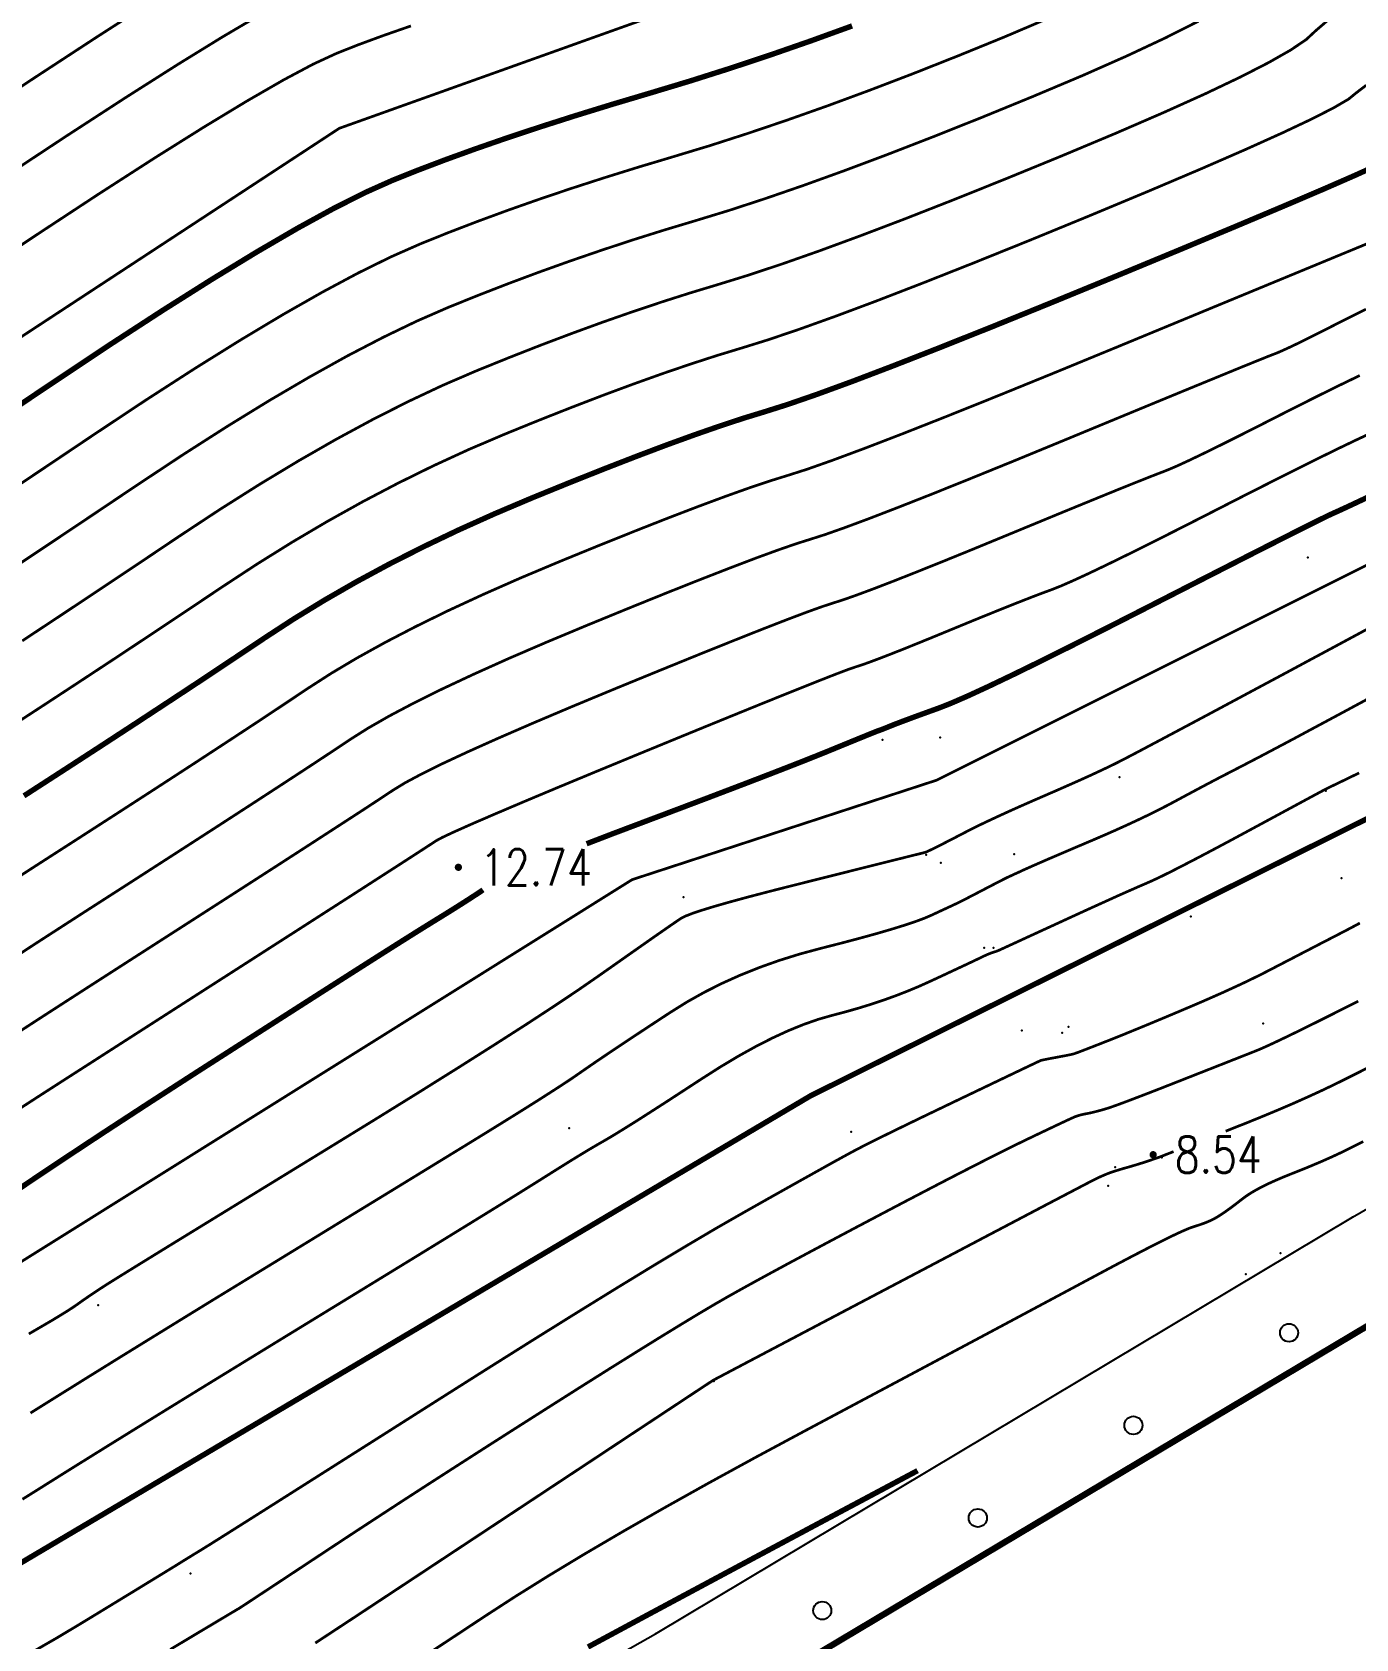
# Model space of a CAD drawing. Extents: x 953 to 1488, y 1110 to 1509.
# Drawn here: x 1028.05 to 1064.6, y 1155.34 to 1199.71 of the extents above; entities that cross this region are included whole.
import ezdxf
from ezdxf.enums import TextEntityAlignment as Align

# ---------------------------------------------------------------- set-up
doc = ezdxf.new("R2010")
doc.units = 0
doc.header["$LTSCALE"] = 0.5
doc.header["$PDSIZE"] = 0.2
doc.layers.get('0').update_dxf_attribs({"linetype": 'CONTINUOUS'})
for name, color, linetype in [('DGX', 2, 'CONTINUOUS'), ('DLSS', 4, 'CONTINUOUS'), ('GCD', 1, 'CONTINUOUS'), ('ZBTZ', 3, 'CONTINUOUS'), ('ZDH', 1, 'CONTINUOUS')]:
    doc.layers.add(name, color=color, linetype=linetype)
doc.styles.add('HZ', font='rs.shx', dxfattribs={"width": 0.8, "bigfont": 'hztxt.shx'})
doc.linetypes.add('1161', pattern='A,0,[149,AAA.SHX,S=0.15,R=0,X=0,Y=0],-1.6', length=1.6)

# ---------------------------------------------------------------- blocks, each defined once
blk = doc.blocks.new('GC200')
at = {"linetype": 'Continuous', "const_width": 0.2, "flags": 128}
blk.add_lwpolyline([(-0.1, 0, 1), (0.1, 0, 1)], format="xyb", close=True, dxfattribs=at)
blk = doc.blocks.new('gc170')
at = {"linetype": 'Continuous'}
blk.add_circle((0, 0), 0.5, dxfattribs=at)

msp = doc.modelspace()

# ---------------------------------------------------------------- linework, layer by layer
at = {"layer": 'DGX', "color": 3, "linetype": 'Continuous', "const_width": 0.15, "flags": 128}
for points, elevation in [([(1179.303, 1282.966), (1174.308, 1266.505), (1174.668, 1251.566), (1173.267, 1237.42), (1166.784, 1217.665), (1159.312, 1210.93), (1129.485, 1204.976), (1074.924, 1182.976), (1049.55, 1170.339), (1012.154, 1148.215), (998.728, 1143.09), (990.538, 1146.604), (984.707, 1151.62), (979.338, 1163.371), (975.102, 1177.82)], 10), ([(1050.694, 1199.884), (1049.564, 1199.474), (1048.442, 1199.084), (1047.328, 1198.714), (1046.222, 1198.363), (1045.124, 1198.032), (1044.056, 1197.714), (1043.038, 1197.4), (1042.071, 1197.091), (1041.155, 1196.787), (1040.29, 1196.487), (1039.475, 1196.192), (1038.711, 1195.902), (1037.998, 1195.617), (1037.249, 1195.282), (1036.377, 1194.842), (1035.383, 1194.297), (1034.267, 1193.647), (1033.028, 1192.892), (1031.666, 1192.032), (1030.182, 1191.068), (1028.576, 1189.998), (1026.978, 1188.924)], 17.5), ([(1027.829, 1178.621), (1028.915, 1179.323), (1029.956, 1179.999), (1030.952, 1180.649), (1031.902, 1181.273), (1032.808, 1181.87), (1033.667, 1182.442), (1034.482, 1182.988), (1035.29, 1183.514), (1036.131, 1184.028), (1037.004, 1184.53), (1037.91, 1185.019), (1038.848, 1185.495), (1039.818, 1185.959), (1040.821, 1186.41), (1041.856, 1186.849), (1042.876, 1187.264), (1043.835, 1187.646), (1044.731, 1187.994), (1045.565, 1188.309), (1046.337, 1188.589), (1047.047, 1188.836), (1047.695, 1189.05), (1048.281, 1189.229), (1048.919, 1189.431), (1049.723, 1189.709), (1050.693, 1190.064), (1051.829, 1190.497), (1053.131, 1191.006), (1054.599, 1191.592), (1056.234, 1192.256), (1058.034, 1192.996), (1059.802, 1193.729), (1061.34, 1194.372), (1062.647, 1194.923), (1063.724, 1195.383), (1064.57, 1195.753), (1065.186, 1196.031)], 15), ([(1064.989, 1186.895), (1064.601, 1186.712), (1064.299, 1186.571), (1064.085, 1186.473), (1063.957, 1186.416), (1063.804, 1186.344), (1063.515, 1186.202), (1063.089, 1185.989), (1062.527, 1185.705), (1061.829, 1185.351), (1060.994, 1184.925), (1060.023, 1184.429), (1058.915, 1183.862), (1057.795, 1183.291), (1056.788, 1182.783), (1055.895, 1182.337), (1055.113, 1181.955), (1054.445, 1181.636), (1053.89, 1181.38), (1053.447, 1181.187), (1053.117, 1181.056), (1052.857, 1180.962), (1052.623, 1180.877), (1052.414, 1180.801), (1052.232, 1180.733), (1052.076, 1180.675), (1051.945, 1180.625), (1051.841, 1180.585), (1051.763, 1180.553), (1051.7, 1180.528), (1051.644, 1180.505), (1051.594, 1180.485), (1051.551, 1180.468), (1051.513, 1180.453), (1051.482, 1180.442), (1051.457, 1180.433), (1051.438, 1180.427), (1051.402, 1180.414), (1051.328, 1180.385), (1051.215, 1180.34), (1051.063, 1180.278), (1050.873, 1180.201), (1050.644, 1180.107), (1050.375, 1179.997), (1050.068, 1179.871), (1049.703, 1179.723), (1049.259, 1179.547), (1048.737, 1179.343), (1048.137, 1179.111), (1047.458, 1178.851), (1046.701, 1178.563), (1045.866, 1178.247), (1044.953, 1177.903), (1044.052, 1177.563), (1043.364, 1177.298)], 12.5), ([(1040.503, 1176.024), (1040.388, 1175.946), (1040.222, 1175.837), (1040.038, 1175.718), (1039.835, 1175.589), (1039.614, 1175.45), (1039.374, 1175.301), (1039.116, 1175.142), (1038.779, 1174.933), (1038.306, 1174.636), (1037.696, 1174.25), (1036.948, 1173.774), (1036.064, 1173.21), (1035.042, 1172.556), (1033.883, 1171.814), (1032.587, 1170.983), (1031.255, 1170.123), (1029.988, 1169.296), (1028.786, 1168.502), (1027.649, 1167.74)], 12.5)]:
    msp.add_lwpolyline(points, dxfattribs=dict(at, elevation=elevation))
at = {"layer": 'DGX', "linetype": 'Continuous', "const_width": 0.075, "flags": 128}
for points, elevation in [([(1006.173, 1262.6), (1017.747, 1272.329), (1031.623, 1278.323), (1058.063, 1275.135), (1068.371, 1272.68), (1076.951, 1262.439), (1095.592, 1248.1), (1092.349, 1235.453), (1087.995, 1226.038), (1083.075, 1220.756), (1063.737, 1210.084), (1055.226, 1203.74), (1036.535, 1197.056), (1014.874, 1182.849), (1008.465, 1181.412), (1001.99, 1178.111)], 18), ([(1114.363, 1206.512), (1073.715, 1189.397), (1053.031, 1179.055), (1044.621, 1176.307), (1009.726, 1154.478), (1001.882, 1151.282), (995.815, 1149.911), (993.786, 1151.09), (987.993, 1157.559), (982.916, 1169.098), (972.516, 1221.217), (972.52, 1234.047), (968.363, 1237.881), (968.605, 1239.401)], 12), ([(1031.352, 1200.549), (1029.846, 1199.581), (1028.094, 1198.435), (1026.095, 1197.11)], 19.5), ([(1038.514, 1199.884), (1037.731, 1199.611), (1037.045, 1199.358), (1036.455, 1199.124), (1035.82, 1198.831), (1035.001, 1198.395), (1033.998, 1197.817), (1032.81, 1197.098), (1031.437, 1196.237), (1029.88, 1195.234), (1028.139, 1194.089), (1026.213, 1192.802)], 18.5), ([(1056.153, 1200.113), (1054.913, 1199.585), (1053.63, 1199.062), (1052.386, 1198.569), (1051.181, 1198.108), (1050.017, 1197.678), (1048.892, 1197.28), (1047.807, 1196.913), (1046.761, 1196.576), (1045.755, 1196.272), (1044.784, 1195.981), (1043.84, 1195.687), (1042.925, 1195.391), (1042.037, 1195.091), (1041.178, 1194.789), (1040.347, 1194.483), (1039.544, 1194.175), (1038.77, 1193.863), (1037.963, 1193.507), (1037.065, 1193.065), (1036.076, 1192.536), (1034.995, 1191.921), (1033.823, 1191.219), (1032.559, 1190.431), (1031.204, 1189.557), (1029.757, 1188.596), (1028.316, 1187.628), (1026.977, 1186.732)], 17), ([(1034.313, 1200.171), (1033.305, 1199.577), (1032.081, 1198.823), (1030.642, 1197.909), (1028.987, 1196.834), (1027.117, 1195.599)], 19), ([(1060.257, 1200.015), (1059.347, 1199.555), (1058.283, 1199.056), (1057.065, 1198.517), (1055.693, 1197.938), (1054.281, 1197.36), (1052.939, 1196.825), (1051.669, 1196.333), (1050.47, 1195.883), (1049.342, 1195.476), (1048.286, 1195.112), (1047.301, 1194.79), (1046.387, 1194.511), (1045.511, 1194.248), (1044.642, 1193.975), (1043.778, 1193.69), (1042.919, 1193.395), (1042.066, 1193.09), (1041.219, 1192.774), (1040.377, 1192.447), (1039.541, 1192.11), (1038.678, 1191.733), (1037.754, 1191.288), (1036.769, 1190.776), (1035.724, 1190.195), (1034.618, 1189.547), (1033.452, 1188.831), (1032.225, 1188.046), (1030.938, 1187.194), (1029.654, 1186.332), (1028.435, 1185.516), (1027.282, 1184.748)], 16.5), ([(1063.812, 1200.025), (1063.483, 1199.741), (1063.234, 1199.509), (1062.807, 1199.22), (1062.199, 1198.874), (1061.413, 1198.471), (1060.447, 1198.011), (1059.302, 1197.495), (1057.977, 1196.921), (1056.474, 1196.291), (1054.932, 1195.659), (1053.492, 1195.081), (1052.156, 1194.557), (1050.923, 1194.088), (1049.792, 1193.672), (1048.765, 1193.311), (1047.84, 1193.004), (1047.018, 1192.75), (1046.239, 1192.515), (1045.444, 1192.262), (1044.631, 1191.99), (1043.801, 1191.7), (1042.954, 1191.391), (1042.091, 1191.065), (1041.21, 1190.719), (1040.313, 1190.356), (1039.392, 1189.959), (1038.442, 1189.512), (1037.462, 1189.016), (1036.452, 1188.47), (1035.414, 1187.875), (1034.345, 1187.23), (1033.247, 1186.536), (1032.119, 1185.792), (1030.992, 1185.035), (1029.892, 1184.301), (1028.822, 1183.59), (1027.781, 1182.901)], 16), ([(1027.35, 1180.458), (1028.362, 1181.117), (1029.366, 1181.775), (1030.362, 1182.431), (1031.35, 1183.086), (1032.33, 1183.739), (1033.301, 1184.39), (1034.269, 1185.025), (1035.238, 1185.629), (1036.209, 1186.202), (1037.181, 1186.744), (1038.155, 1187.255), (1039.13, 1187.735), (1040.106, 1188.184), (1041.084, 1188.602), (1042.043, 1188.992), (1042.963, 1189.355), (1043.843, 1189.693), (1044.683, 1190.004), (1045.484, 1190.29), (1046.245, 1190.549), (1046.967, 1190.783), (1047.649, 1190.99), (1048.379, 1191.217), (1049.244, 1191.51), (1050.242, 1191.868), (1051.376, 1192.292), (1052.643, 1192.782), (1054.046, 1193.337), (1055.583, 1193.957), (1057.254, 1194.643), (1058.89, 1195.325), (1060.321, 1195.933), (1061.547, 1196.467), (1062.568, 1196.927), (1063.385, 1197.313), (1063.996, 1197.625), (1064.403, 1197.863), (1064.604, 1198.028), (1064.889, 1198.246)], 15.5), ([(1026.867, 1175.855), (1028.094, 1176.65), (1029.328, 1177.444), (1030.48, 1178.187), (1031.55, 1178.88), (1032.537, 1179.522), (1033.442, 1180.114), (1034.265, 1180.655), (1035.005, 1181.146), (1035.663, 1181.586), (1036.312, 1182.004), (1037.024, 1182.428), (1037.799, 1182.857), (1038.638, 1183.293), (1039.54, 1183.735), (1040.506, 1184.182), (1041.535, 1184.636), (1042.627, 1185.095), (1043.709, 1185.537), (1044.706, 1185.937), (1045.619, 1186.296), (1046.447, 1186.613), (1047.19, 1186.889), (1047.849, 1187.124), (1048.423, 1187.317), (1048.912, 1187.469), (1049.446, 1187.639), (1050.152, 1187.888), (1051.032, 1188.215), (1052.085, 1188.62), (1053.31, 1189.103), (1054.709, 1189.665), (1056.281, 1190.305), (1058.026, 1191.023), (1059.744, 1191.733), (1061.236, 1192.35), (1062.502, 1192.873), (1063.541, 1193.302), (1064.354, 1193.638), (1064.941, 1193.88)], 14.5), ([(1064.882, 1192.06), (1064.509, 1191.876), (1064.143, 1191.691), (1063.798, 1191.515), (1063.488, 1191.358), (1063.212, 1191.221), (1062.972, 1191.103), (1062.766, 1191.005), (1062.594, 1190.926), (1062.458, 1190.866), (1062.357, 1190.826), (1062.191, 1190.762), (1061.862, 1190.629), (1061.369, 1190.429), (1060.714, 1190.16), (1059.895, 1189.824), (1058.913, 1189.419), (1057.768, 1188.946), (1056.46, 1188.405), (1055.136, 1187.86), (1053.943, 1187.375), (1052.881, 1186.948), (1051.951, 1186.582), (1051.152, 1186.274), (1050.485, 1186.026), (1049.948, 1185.837), (1049.544, 1185.708), (1049.151, 1185.584), (1048.651, 1185.411), (1048.043, 1185.189), (1047.329, 1184.917), (1046.507, 1184.597), (1045.578, 1184.228), (1044.542, 1183.809), (1043.399, 1183.341), (1042.249, 1182.861), (1041.194, 1182.406), (1040.233, 1181.974), (1039.367, 1181.568), (1038.595, 1181.185), (1037.917, 1180.827), (1037.334, 1180.493), (1036.845, 1180.184), (1036.343, 1179.849), (1035.723, 1179.44), (1034.982, 1178.955), (1034.123, 1178.396), (1033.144, 1177.761), (1032.046, 1177.052), (1030.828, 1176.267), (1029.491, 1175.408), (1028.163, 1174.55), (1026.971, 1173.771)], 14), ([(1064.712, 1190.23), (1064.176, 1189.971), (1063.612, 1189.693), (1063.02, 1189.396), (1062.4, 1189.081), (1061.797, 1188.773), (1061.255, 1188.5), (1060.773, 1188.26), (1060.352, 1188.054), (1059.992, 1187.882), (1059.693, 1187.744), (1059.454, 1187.64), (1059.277, 1187.57), (1059.08, 1187.495), (1058.782, 1187.378), (1058.384, 1187.219), (1057.887, 1187.018), (1057.289, 1186.774), (1056.591, 1186.488), (1055.793, 1186.159), (1054.894, 1185.788), (1053.991, 1185.416), (1053.177, 1185.085), (1052.452, 1184.794), (1051.818, 1184.544), (1051.273, 1184.334), (1050.817, 1184.165), (1050.451, 1184.036), (1050.175, 1183.948), (1049.878, 1183.851), (1049.452, 1183.698), (1048.896, 1183.488), (1048.211, 1183.222), (1047.395, 1182.898), (1046.45, 1182.518), (1045.375, 1182.081), (1044.171, 1181.588), (1042.964, 1181.087), (1041.882, 1180.629), (1040.926, 1180.214), (1040.095, 1179.842), (1039.39, 1179.513), (1038.81, 1179.226), (1038.355, 1178.983), (1038.026, 1178.782), (1037.681, 1178.553), (1037.18, 1178.224), (1036.522, 1177.797), (1035.708, 1177.269), (1034.738, 1176.642), (1033.611, 1175.916), (1032.328, 1175.091), (1030.888, 1174.166), (1029.458, 1173.246), (1028.204, 1172.436), (1027.127, 1171.735)], 13.5), ([(1064.979, 1188.62), (1064.608, 1188.447), (1064.155, 1188.23), (1063.62, 1187.968), (1063.002, 1187.661), (1062.303, 1187.309), (1061.521, 1186.913), (1060.657, 1186.471), (1059.796, 1186.032), (1059.021, 1185.641), (1058.334, 1185.299), (1057.733, 1185.005), (1057.219, 1184.759), (1056.791, 1184.562), (1056.451, 1184.413), (1056.197, 1184.313), (1055.968, 1184.229), (1055.702, 1184.128), (1055.399, 1184.01), (1055.059, 1183.876), (1054.682, 1183.724), (1054.268, 1183.557), (1053.817, 1183.372), (1053.329, 1183.171), (1052.846, 1182.972), (1052.411, 1182.795), (1052.023, 1182.639), (1051.684, 1182.506), (1051.393, 1182.394), (1051.149, 1182.303), (1050.954, 1182.234), (1050.806, 1182.187), (1050.606, 1182.119), (1050.254, 1181.986), (1049.75, 1181.788), (1049.093, 1181.526), (1048.284, 1181.2), (1047.322, 1180.809), (1046.208, 1180.354), (1044.942, 1179.834), (1043.678, 1179.313), (1042.57, 1178.853), (1041.619, 1178.454), (1040.824, 1178.116), (1040.185, 1177.84), (1039.703, 1177.625), (1039.377, 1177.472), (1039.207, 1177.38), (1039.068, 1177.288), (1038.833, 1177.135), (1038.503, 1176.921), (1038.076, 1176.645), (1037.554, 1176.309), (1036.937, 1175.911), (1036.224, 1175.453), (1035.415, 1174.933), (1034.564, 1174.387), (1033.725, 1173.848), (1032.897, 1173.317), (1032.081, 1172.793), (1031.277, 1172.277), (1030.484, 1171.768), (1029.703, 1171.266), (1028.933, 1170.772), (1028.2, 1170.3), (1027.528, 1169.864)], 13), ([(1027.964, 1163.762), (1028.204, 1163.902), (1028.401, 1164.017), (1028.583, 1164.123), (1028.747, 1164.222), (1028.896, 1164.313), (1029.028, 1164.395), (1029.144, 1164.47), (1029.244, 1164.537), (1029.328, 1164.596), (1029.406, 1164.652), (1029.49, 1164.711), (1029.58, 1164.773), (1029.675, 1164.838), (1029.777, 1164.906), (1029.884, 1164.977), (1029.997, 1165.051), (1030.116, 1165.128), (1030.317, 1165.254), (1030.676, 1165.477), (1031.193, 1165.796), (1031.868, 1166.212), (1032.702, 1166.724), (1033.694, 1167.333), (1034.843, 1168.038), (1036.151, 1168.84), (1037.482, 1169.658), (1038.702, 1170.414), (1039.809, 1171.107), (1040.805, 1171.738), (1041.69, 1172.305), (1042.462, 1172.81), (1043.123, 1173.252), (1043.672, 1173.632), (1044.14, 1173.961), (1044.556, 1174.254), (1044.921, 1174.51), (1045.234, 1174.73), (1045.496, 1174.912), (1045.706, 1175.058), (1045.866, 1175.167), (1045.973, 1175.239), (1046.092, 1175.3), (1046.286, 1175.375), (1046.554, 1175.465), (1046.896, 1175.57), (1047.313, 1175.689), (1047.805, 1175.823), (1048.371, 1175.971), (1049.011, 1176.134), (1049.654, 1176.295), (1050.227, 1176.439), (1050.732, 1176.566), (1051.167, 1176.675), (1051.533, 1176.767), (1051.829, 1176.841), (1052.057, 1176.897), (1052.215, 1176.937), (1052.331, 1176.966), (1052.432, 1176.991), (1052.519, 1177.012), (1052.59, 1177.03), (1052.647, 1177.044), (1052.688, 1177.055), (1052.715, 1177.062), (1052.727, 1177.065), (1052.734, 1177.068), (1052.747, 1177.073), (1052.766, 1177.082), (1052.79, 1177.093), (1052.82, 1177.107), (1052.856, 1177.124), (1052.897, 1177.144), (1052.944, 1177.167), (1053.002, 1177.196), (1053.075, 1177.232), (1053.165, 1177.277), (1053.269, 1177.331), (1053.39, 1177.393), (1053.526, 1177.463), (1053.678, 1177.542), (1053.846, 1177.629), (1054.034, 1177.725), (1054.245, 1177.829), (1054.481, 1177.941), (1054.741, 1178.062), (1055.024, 1178.192), (1055.332, 1178.33), (1055.664, 1178.476), (1056.02, 1178.631), (1056.375, 1178.785), (1056.703, 1178.93), (1057.005, 1179.064), (1057.281, 1179.189), (1057.53, 1179.305), (1057.753, 1179.41), (1057.95, 1179.506), (1058.12, 1179.592), (1058.307, 1179.689), (1058.557, 1179.82), (1058.868, 1179.985), (1059.241, 1180.183), (1059.675, 1180.414), (1060.171, 1180.678), (1060.729, 1180.976), (1061.348, 1181.308), (1061.999, 1181.657), (1062.653, 1182.007), (1063.308, 1182.36), (1063.966, 1182.713), (1064.627, 1183.069), (1065.289, 1183.426)], 11.5), ([(1064.981, 1181.323), (1064.58, 1181.107), (1064.202, 1180.903), (1063.846, 1180.712), (1063.512, 1180.533), (1063.201, 1180.366), (1062.909, 1180.209), (1062.631, 1180.061), (1062.368, 1179.922), (1062.119, 1179.79), (1061.885, 1179.667), (1061.666, 1179.553), (1061.461, 1179.446), (1061.271, 1179.348), (1061.085, 1179.252), (1060.893, 1179.153), (1060.695, 1179.049), (1060.49, 1178.941), (1060.279, 1178.829), (1060.062, 1178.713), (1059.839, 1178.594), (1059.61, 1178.47), (1059.37, 1178.343), (1059.114, 1178.213), (1058.844, 1178.079), (1058.559, 1177.943), (1058.259, 1177.804), (1057.944, 1177.662), (1057.614, 1177.517), (1057.269, 1177.369), (1056.932, 1177.226), (1056.626, 1177.096), (1056.351, 1176.978), (1056.108, 1176.874), (1055.896, 1176.781), (1055.714, 1176.702), (1055.564, 1176.635), (1055.445, 1176.582), (1055.348, 1176.537), (1055.262, 1176.497), (1055.188, 1176.464), (1055.126, 1176.435), (1055.076, 1176.412), (1055.038, 1176.395), (1055.011, 1176.383), (1054.996, 1176.376), (1054.978, 1176.368), (1054.941, 1176.349), (1054.885, 1176.321), (1054.811, 1176.283), (1054.717, 1176.235), (1054.606, 1176.177), (1054.475, 1176.109), (1054.326, 1176.031), (1054.176, 1175.953), (1054.045, 1175.885), (1053.931, 1175.826), (1053.836, 1175.776), (1053.758, 1175.736), (1053.699, 1175.706), (1053.657, 1175.685), (1053.634, 1175.674), (1053.61, 1175.662), (1053.566, 1175.642), (1053.502, 1175.612), (1053.419, 1175.573), (1053.316, 1175.525), (1053.193, 1175.468), (1053.05, 1175.402), (1052.888, 1175.326), (1052.69, 1175.241), (1052.439, 1175.148), (1052.136, 1175.047), (1051.781, 1174.937), (1051.373, 1174.818), (1050.913, 1174.691), (1050.4, 1174.555), (1049.835, 1174.411), (1049.253, 1174.254), (1048.689, 1174.078), (1048.142, 1173.884), (1047.614, 1173.673), (1047.103, 1173.443), (1046.611, 1173.195), (1046.136, 1172.929), (1045.68, 1172.644), (1045.249, 1172.361), (1044.851, 1172.099), (1044.487, 1171.858), (1044.157, 1171.638), (1043.861, 1171.439), (1043.597, 1171.26), (1043.368, 1171.102), (1043.172, 1170.966), (1042.965, 1170.823), (1042.703, 1170.649), (1042.386, 1170.444), (1042.014, 1170.206), (1041.586, 1169.937), (1041.103, 1169.636), (1040.565, 1169.303), (1039.972, 1168.938), (1039.335, 1168.548), (1038.664, 1168.137), (1037.959, 1167.705), (1037.221, 1167.254), (1036.45, 1166.782), (1035.646, 1166.289), (1034.808, 1165.776), (1033.937, 1165.243), (1033.054, 1164.703), (1032.184, 1164.168), (1031.325, 1163.638), (1030.478, 1163.115), (1029.643, 1162.597), (1028.82, 1162.084), (1028.008, 1161.577)], 11), ([(1064.694, 1179.256), (1064.603, 1179.21), (1064.504, 1179.162), (1064.399, 1179.111), (1064.286, 1179.056), (1064.176, 1179.003), (1064.079, 1178.956), (1063.993, 1178.915), (1063.92, 1178.88), (1063.86, 1178.851), (1063.812, 1178.827), (1063.776, 1178.81), (1063.753, 1178.798), (1063.704, 1178.772), (1063.591, 1178.711), (1063.413, 1178.615), (1063.172, 1178.485), (1062.866, 1178.32), (1062.496, 1178.12), (1062.063, 1177.886), (1061.565, 1177.617), (1061.058, 1177.344), (1060.598, 1177.099), (1060.185, 1176.882), (1059.819, 1176.692), (1059.5, 1176.529), (1059.227, 1176.394), (1059.001, 1176.287), (1058.823, 1176.208), (1058.652, 1176.135), (1058.453, 1176.047), (1058.223, 1175.946), (1057.964, 1175.83), (1057.676, 1175.699), (1057.358, 1175.555), (1057.01, 1175.396), (1056.633, 1175.223), (1056.262, 1175.052), (1055.935, 1174.902), (1055.65, 1174.771), (1055.409, 1174.66), (1055.21, 1174.568), (1055.055, 1174.497), (1054.942, 1174.445), (1054.872, 1174.413), (1054.827, 1174.392), (1054.787, 1174.374), (1054.752, 1174.358), (1054.722, 1174.346), (1054.698, 1174.335), (1054.679, 1174.328), (1054.666, 1174.323), (1054.657, 1174.321), (1054.65, 1174.319), (1054.641, 1174.317), (1054.629, 1174.313), (1054.614, 1174.308), (1054.597, 1174.303), (1054.577, 1174.296), (1054.555, 1174.288), (1054.53, 1174.279), (1054.502, 1174.269), (1054.473, 1174.257), (1054.441, 1174.244), (1054.408, 1174.23), (1054.373, 1174.214), (1054.335, 1174.197), (1054.296, 1174.178), (1054.254, 1174.158), (1054.195, 1174.129), (1054.103, 1174.085), (1053.979, 1174.026), (1053.821, 1173.952), (1053.631, 1173.863), (1053.408, 1173.759), (1053.152, 1173.639), (1052.863, 1173.505), (1052.553, 1173.365), (1052.235, 1173.232), (1051.908, 1173.105), (1051.572, 1172.983), (1051.227, 1172.868), (1050.874, 1172.759), (1050.512, 1172.656), (1050.141, 1172.558), (1049.756, 1172.448), (1049.353, 1172.307), (1048.931, 1172.135), (1048.489, 1171.931), (1048.029, 1171.696), (1047.55, 1171.43), (1047.052, 1171.132), (1046.536, 1170.803), (1046.033, 1170.475), (1045.579, 1170.179), (1045.172, 1169.917), (1044.813, 1169.687), (1044.501, 1169.491), (1044.237, 1169.327), (1044.021, 1169.196), (1043.852, 1169.097), (1043.7, 1169.01), (1043.533, 1168.913), (1043.352, 1168.805), (1043.157, 1168.686), (1042.946, 1168.557), (1042.722, 1168.417), (1042.482, 1168.267), (1042.228, 1168.107), (1041.904, 1167.903), (1041.454, 1167.622), (1040.877, 1167.265), (1040.175, 1166.832), (1039.346, 1166.322), (1038.391, 1165.736), (1037.309, 1165.073), (1036.102, 1164.334), (1034.876, 1163.583), (1033.742, 1162.887), (1032.697, 1162.246), (1031.743, 1161.658), (1030.88, 1161.125), (1030.107, 1160.646), (1029.424, 1160.221), (1028.832, 1159.851), (1028.297, 1159.515), (1027.787, 1159.196)], 10.5), ([(1064.714, 1175.107), (1064.523, 1175.005), (1064.309, 1174.892), (1064.071, 1174.769), (1063.824, 1174.641), (1063.581, 1174.516), (1063.343, 1174.392), (1063.109, 1174.271), (1062.879, 1174.151), (1062.653, 1174.034), (1062.431, 1173.919), (1062.214, 1173.806), (1061.99, 1173.691), (1061.75, 1173.573), (1061.493, 1173.449), (1061.219, 1173.322), (1060.928, 1173.189), (1060.621, 1173.053), (1060.297, 1172.911), (1059.956, 1172.766), (1059.616, 1172.622), (1059.293, 1172.486), (1058.988, 1172.359), (1058.701, 1172.24), (1058.432, 1172.13), (1058.181, 1172.027), (1057.947, 1171.933), (1057.732, 1171.848), (1057.536, 1171.771), (1057.364, 1171.704), (1057.215, 1171.646), (1057.089, 1171.597), (1056.987, 1171.558), (1056.907, 1171.528), (1056.85, 1171.508), (1056.817, 1171.497), (1056.79, 1171.49), (1056.754, 1171.481), (1056.708, 1171.471), (1056.652, 1171.46), (1056.587, 1171.447), (1056.513, 1171.433), (1056.428, 1171.417), (1056.334, 1171.399), (1056.241, 1171.382), (1056.159, 1171.367), (1056.088, 1171.353), (1056.028, 1171.341), (1055.979, 1171.331), (1055.941, 1171.322), (1055.914, 1171.316), (1055.898, 1171.311), (1055.853, 1171.29), (1055.741, 1171.237), (1055.561, 1171.152), (1055.314, 1171.034), (1054.998, 1170.883), (1054.615, 1170.7), (1054.164, 1170.484), (1053.645, 1170.236), (1053.118, 1169.983), (1052.641, 1169.754), (1052.214, 1169.547), (1051.838, 1169.364), (1051.512, 1169.204), (1051.236, 1169.067), (1051.01, 1168.953), (1050.835, 1168.862), (1050.654, 1168.766), (1050.411, 1168.633), (1050.106, 1168.465), (1049.74, 1168.26), (1049.311, 1168.021), (1048.819, 1167.745), (1048.266, 1167.434), (1047.651, 1167.086), (1046.953, 1166.686), (1046.152, 1166.213), (1045.247, 1165.67), (1044.238, 1165.054), (1043.125, 1164.367), (1041.909, 1163.609), (1040.589, 1162.779), (1039.165, 1161.877), (1037.775, 1160.994), (1036.553, 1160.219), (1035.5, 1159.551), (1034.617, 1158.991), (1033.903, 1158.539), (1033.358, 1158.195), (1032.983, 1157.959), (1032.776, 1157.83), (1032.659, 1157.758), (1032.55, 1157.692), (1032.45, 1157.63), (1032.359, 1157.574), (1032.276, 1157.523), (1032.202, 1157.477), (1032.136, 1157.436), (1032.08, 1157.401), (1031.992, 1157.346), (1031.833, 1157.249), (1031.603, 1157.108), (1031.302, 1156.924), (1030.93, 1156.696), (1030.487, 1156.426), (1029.973, 1156.112), (1029.388, 1155.756), (1028.766, 1155.383), (1028.142, 1155.023)], 9.5), ([(1064.67, 1172.951), (1064.22, 1172.724), (1063.765, 1172.495), (1063.353, 1172.29), (1062.986, 1172.109), (1062.662, 1171.952), (1062.383, 1171.819), (1062.148, 1171.71), (1061.957, 1171.625), (1061.81, 1171.565), (1061.692, 1171.518), (1061.588, 1171.478), (1061.498, 1171.442), (1061.421, 1171.412), (1061.358, 1171.387), (1061.309, 1171.368), (1061.274, 1171.354), (1061.252, 1171.345), (1061.213, 1171.33), (1061.126, 1171.295), (1060.991, 1171.242), (1060.808, 1171.17), (1060.577, 1171.079), (1060.297, 1170.969), (1059.97, 1170.84), (1059.594, 1170.692), (1059.215, 1170.543), (1058.875, 1170.411), (1058.575, 1170.296), (1058.316, 1170.197), (1058.096, 1170.115), (1057.916, 1170.05), (1057.777, 1170.002), (1057.677, 1169.971), (1057.599, 1169.949), (1057.526, 1169.928), (1057.456, 1169.91), (1057.39, 1169.893), (1057.328, 1169.878), (1057.27, 1169.865), (1057.216, 1169.853), (1057.166, 1169.844), (1057.119, 1169.835), (1057.075, 1169.825), (1057.032, 1169.816), (1056.992, 1169.806), (1056.954, 1169.795), (1056.919, 1169.784), (1056.885, 1169.773), (1056.854, 1169.761), (1056.807, 1169.741), (1056.727, 1169.705), (1056.613, 1169.652), (1056.465, 1169.583), (1056.284, 1169.497), (1056.069, 1169.395), (1055.821, 1169.277), (1055.539, 1169.142), (1055.213, 1168.984), (1054.835, 1168.797), (1054.404, 1168.579), (1053.92, 1168.332), (1053.383, 1168.056), (1052.793, 1167.749), (1052.15, 1167.413), (1051.455, 1167.047), (1050.758, 1166.679), (1050.11, 1166.335), (1049.512, 1166.016), (1048.963, 1165.722), (1048.464, 1165.452), (1048.015, 1165.207), (1047.615, 1164.986), (1047.265, 1164.79), (1046.904, 1164.582), (1046.47, 1164.325), (1045.965, 1164.019), (1045.387, 1163.665), (1044.737, 1163.262), (1044.015, 1162.811), (1043.22, 1162.31), (1042.354, 1161.761), (1041.469, 1161.198), (1040.62, 1160.656), (1039.807, 1160.134), (1039.03, 1159.634), (1038.288, 1159.154), (1037.583, 1158.694), (1036.913, 1158.256), (1036.279, 1157.838), (1035.701, 1157.456), (1035.199, 1157.124), (1034.772, 1156.842), (1034.42, 1156.61), (1034.144, 1156.428), (1033.944, 1156.296), (1033.819, 1156.215), (1033.77, 1156.183), (1033.73, 1156.16), (1033.634, 1156.103), (1033.481, 1156.012), (1033.272, 1155.887), (1033.006, 1155.728), (1032.684, 1155.536), (1032.305, 1155.309), (1031.87, 1155.049)], 9), ([(1064.936, 1171.112), (1064.632, 1170.959), (1064.319, 1170.802), (1063.992, 1170.64), (1063.645, 1170.475), (1063.279, 1170.307), (1062.895, 1170.136), (1062.491, 1169.962), (1062.067, 1169.785), (1061.625, 1169.605), (1061.164, 1169.422), (1061.009, 1169.361)], 8.5), ([(1059.57, 1168.797), (1059.528, 1168.781), (1059.374, 1168.72), (1059.277, 1168.682), (1059.238, 1168.667), (1059.224, 1168.661), (1059.203, 1168.653), (1059.174, 1168.643), (1059.138, 1168.63), (1059.094, 1168.615), (1059.043, 1168.597), (1058.985, 1168.577), (1058.92, 1168.554), (1058.849, 1168.53), (1058.776, 1168.506), (1058.7, 1168.482), (1058.621, 1168.457), (1058.539, 1168.432), (1058.455, 1168.407), (1058.368, 1168.381), (1058.278, 1168.356), (1058.19, 1168.331), (1058.109, 1168.307), (1058.034, 1168.284), (1057.967, 1168.263), (1057.906, 1168.244), (1057.851, 1168.226), (1057.804, 1168.209), (1057.763, 1168.193), (1057.725, 1168.178), (1057.686, 1168.162), (1057.646, 1168.145), (1057.605, 1168.127), (1057.563, 1168.109), (1057.52, 1168.089), (1057.477, 1168.069), (1057.432, 1168.048), (1057.309, 1167.985), (1057.029, 1167.839), (1056.594, 1167.611), (1056.002, 1167.301), (1055.254, 1166.907), (1054.351, 1166.432), (1053.291, 1165.873), (1052.074, 1165.232), (1050.861, 1164.593), (1049.808, 1164.038), (1048.917, 1163.568), (1048.187, 1163.183), (1047.618, 1162.883), (1047.211, 1162.668), (1046.965, 1162.538), (1046.879, 1162.493), (1046.874, 1162.49), (1046.868, 1162.487), (1046.861, 1162.483), (1046.853, 1162.478), (1046.844, 1162.472), (1046.835, 1162.466), (1046.824, 1162.459), (1046.812, 1162.451), (1046.713, 1162.386), (1046.44, 1162.206), (1045.995, 1161.912), (1045.377, 1161.503), (1044.585, 1160.98), (1043.621, 1160.342), (1042.483, 1159.59), (1041.172, 1158.723), (1039.86, 1157.856), (1038.72, 1157.102), (1037.751, 1156.462), (1036.954, 1155.936), (1036.328, 1155.524), (1035.873, 1155.225)], 8.5)]:
    msp.add_lwpolyline(points, dxfattribs=dict(at, elevation=elevation))
msp.add_lwpolyline([(1064.81, 1169.075), (1064.595, 1168.968), (1064.418, 1168.879), (1064.255, 1168.798), (1064.082, 1168.716), (1063.899, 1168.632), (1063.705, 1168.546), (1063.502, 1168.459), (1063.288, 1168.369), (1063.064, 1168.278), (1062.83, 1168.186), (1062.6, 1168.093), (1062.386, 1168.001), (1062.19, 1167.912), (1062.011, 1167.824), (1061.85, 1167.738), (1061.705, 1167.653), (1061.578, 1167.57), (1061.468, 1167.489), (1061.369, 1167.411), (1061.274, 1167.338), (1061.184, 1167.27), (1061.098, 1167.207), (1061.017, 1167.149), (1060.94, 1167.096), (1060.868, 1167.048), (1060.8, 1167.005), (1060.732, 1166.965), (1060.659, 1166.926), (1060.582, 1166.889), (1060.5, 1166.853), (1060.413, 1166.819), (1060.322, 1166.786), (1060.226, 1166.754), (1060.126, 1166.723), (1059.993, 1166.676), (1059.8, 1166.593), (1059.548, 1166.475), (1059.236, 1166.321), (1058.863, 1166.132), (1058.431, 1165.908), (1057.939, 1165.649), (1057.388, 1165.354), (1056.754, 1165.014), (1056.017, 1164.62), (1055.176, 1164.17), (1054.231, 1163.665), (1053.182, 1163.106), (1052.03, 1162.491), (1050.774, 1161.822), (1049.415, 1161.097), (1048.041, 1160.359), (1046.744, 1159.649), (1045.523, 1158.966), (1044.378, 1158.311), (1043.309, 1157.684), (1042.316, 1157.084), (1041.399, 1156.512), (1040.559, 1155.967), (1039.804, 1155.468), (1039.144, 1155.033)], dxfattribs=at)
at = {"layer": 'DGX', "color": 3, "linetype": 'Continuous', "const_width": 0.15, "flags": 128}
msp.add_lwpolyline([(1052.502, 1159.986), (1049.705, 1158.495), (1047.257, 1157.186), (1045.155, 1156.059), (1043.402, 1155.115)], dxfattribs=at)
at = {"layer": 'DLSS', "linetype": 'Continuous', "const_width": 0.175, "elevation": 6.63, "flags": 128}
msp.add_lwpolyline([(988.427, 1127.787), (990.788, 1125.904), (993.922, 1126.963), (1010.814, 1133.51), (1020.926, 1138.3), (1028.106, 1142.098), (1034.318, 1145.718), (1048.748, 1154.336), (1068.018, 1165.828), (1083.626, 1175.112), (1098.724, 1183.13), (1116.228, 1190.601), (1137.489, 1197.31), (1156.314, 1201.233), (1168.71, 1202.862), (1179.428, 1203.615), (1186.519, 1203.964)], dxfattribs=at)
at = {"layer": 'ZBTZ', "linetype": '1161', "elevation": 10.434, "flags": 128}
msp.add_lwpolyline([(1020.284, 1434.36), (1018.846, 1434.635), (975.761, 1445.017), (974.599, 1444.021), (976.622, 1297.17), (976.667, 1293.433), (977.082, 1260.359), (977.14, 1247.885), (987.302, 1248.093), (987.563, 1239.875), (979.366, 1239.67), (963.969, 1239.285), (964.736, 1230.673), (962.422, 1230.467), (963.264, 1211.145), (964.031, 1187.555), (968.129, 1164.597), (978.887, 1142.015), (988.427, 1127.787), (1013.14, 1137.603), (1027.097, 1144.743), (1039.656, 1152.3), (1045.268, 1155.482), (1064.515, 1166.983), (1082.553, 1177.399), (1093.084, 1183.61), (1097.727, 1185.738), (1111.746, 1191.85), (1126.595, 1197.081), (1146.073, 1202.148), (1165.386, 1205.312), (1167.667, 1205.546), (1175.568, 1206.294), (1177.785, 1206.359), (1186.409, 1206.705), (1186.366, 1207.546), (1186.08, 1209.889), (1184.971, 1211.903), (1183.929, 1276.782), (1179.461, 1282.832), (1164.702, 1295.398), (1155.817, 1299.009), (1144.225, 1294.882), (1134.461, 1294.147), (1134.378, 1289.023), (1013.46, 1281.421), (1013.743, 1298.844), (1014.262, 1308.48), (1011.575, 1356.136), (1013.259, 1381.339), (1018.608, 1422.274), (1020.284, 1434.36), (975.761, 1445.017)], close=True, dxfattribs=at)
at = {"layer": 'ZDH', "linetype": 'Continuous'}
for p in [(1063.278, 1185.208, 12.241), (1051.531, 1180.166, 12.426), (1053.125, 1180.236, 12.308), (1058.081, 1179.137, 11.391), (1063.773, 1178.757, 10.486), (1052.735, 1176.992, 11.48), (1053.147, 1176.771, 11.366), (1055.17, 1177.015, 11.147), (1039.824, 1176.648, 12.739), (1064.203, 1176.352, 9.85), (1046.039, 1175.82, 11.612), (1060.047, 1175.292, 10.106), (1054.339, 1174.428, 10.565), (1054.597, 1174.427, 10.537), (1062.043, 1172.336, 9.18), (1055.383, 1172.144, 9.769), (1056.49, 1172.077, 9.69), (1056.668, 1172.238, 9.698), (1042.887, 1169.446, 10.715), (1050.673, 1169.338, 9.631), (1057.955, 1168.369, 8.526), (1059.006, 1168.711, 8.537), (1059.243, 1168.635, 8.491), (1057.769, 1167.853, 8.411), (1064.515, 1166.983, 7.507), (1062.523, 1165.988, 7.606), (1061.57, 1165.412, 7.608), (1029.874, 1164.554, 11.402), (1046.874, 1162.461, 8.493), (1032.424, 1157.141, 9.394), (1045.268, 1155.482, 7.252)]:
    msp.add_point(p, dxfattribs=at)

# ---------------------------------------------------------------- block references
at = {"layer": 'GCD', "linetype": 'Continuous'}
ref = msp.add_blockref('GC200', (1039.824, 1176.648, 12.739), dxfattribs=dict(at, xscale=0.5, yscale=0.5, zscale=0.5))
ref.add_attrib('height', '12.74', dxfattribs={"linetype": 'Continuous', "height": 1, "style": 'HZ', "width": 0.8}).set_placement((1040.424, 1176.648, 12.739), align=Align.MIDDLE_LEFT)
ref = msp.add_blockref('GC200', (1059.006, 1168.711, 8.537), dxfattribs=dict(at, xscale=0.5, yscale=0.5, zscale=0.5))
ref.add_attrib('height', '8.54', dxfattribs={"linetype": 'Continuous', "height": 1, "style": 'HZ', "width": 0.8}).set_placement((1059.606, 1168.711, 8.537), align=Align.MIDDLE_LEFT)
at = {"layer": 'ZBTZ', "linetype": 'Continuous', "xscale": 0.5, "yscale": 0.5, "rotation": 210.7600438033824}
for p in [(1062.759, 1163.793), (1058.463, 1161.236), (1054.166, 1158.679), (1049.869, 1156.122)]:
    msp.add_blockref('gc170', p, dxfattribs=at)

doc.saveas('drawing.dxf')
